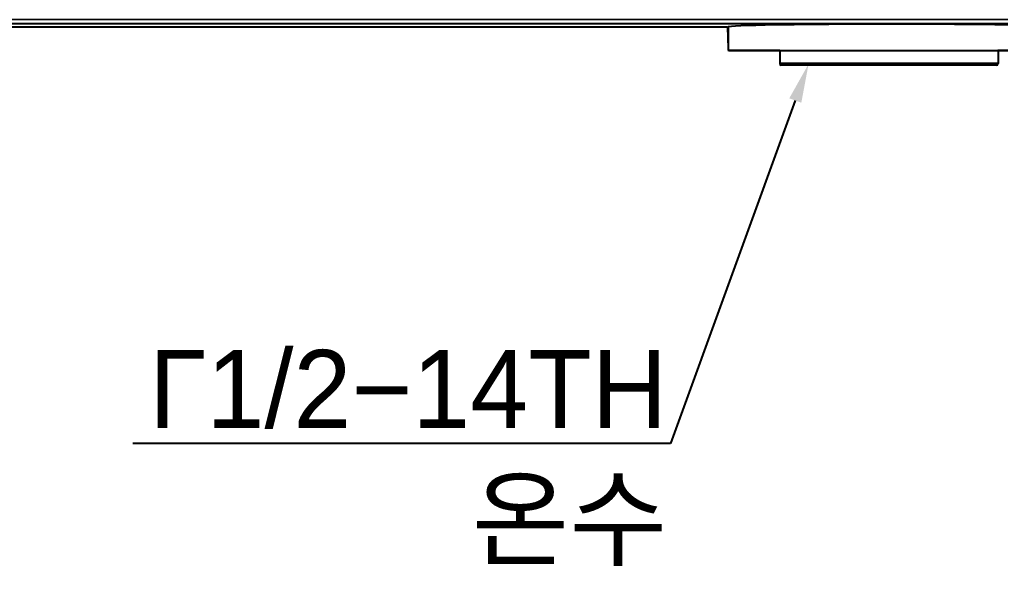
# Model space of a CAD drawing. Extents: x 4977 to 6105, y 0 to 827.
# Drawn here: x 5871.1 to 5996.9, y 274.8 to 347 of the extents above; entities that cross this region are included whole.
import ezdxf
from ezdxf import colors
from ezdxf.entities.mleader import LeaderData, LeaderLine
from ezdxf.math import Vec2, Vec3

# ---------------------------------------------------------------- set-up
doc = ezdxf.new("R2010")
doc.units = 0
doc.header["$LTSCALE"] = 10
doc.header["$MEASUREMENT"] = 0
doc.layers.get('0').update_dxf_attribs({"linetype": 'CONTINUOUS'})
doc.layers.add('1', color=7, linetype='CONTINUOUS')
doc.styles.get("Standard").update_dxf_attribs({"font": 'SYMBOL'})

msp = doc.modelspace()

# ---------------------------------------------------------------- linework, layer by layer
at = {"layer": '1', "color": 7, "linetype": 'Continuous', "lineweight": -3}
for p, q in [((6010.48, 346.97), (5833.37, 346.96)), ((5833.37, 346.46), (6010.48, 346.47)), ((5832.92, 346.02), (5962.02, 346.03)), ((5961.93, 346.02), (5832.93, 346.01)), ((5961.93, 346.02), (5962.02, 343.29)), ((5962.02, 346.03), (5962.02, 343.03)), ((5962.03, 343.03), (5962.03, 343.02)), ((5963.02, 343.02), (5962.03, 343.02)), ((5963.02, 343.02), (5963.02, 343.03)), ((5968.62, 343.03), (5968.62, 341.33)), ((5996.62, 343.03), (5996.62, 341.33)), ((5996.62, 341.33), (5968.62, 341.33)), ((5996.42, 341.13), (5968.82, 341.13))]:
    msp.add_line(p, q, dxfattribs=at)
for centre, start, end in [((5968.82, 341.33), 180, 270), ((5996.42, 341.33), 270, 0)]:
    msp.add_arc(centre, 0.2, start, end, dxfattribs=at)
for centre, major_axis, ratio, start_param, end_param in [((5982.92, 346.03), (20.9, 0), 0.01732, 1.570796, 3.141593), ((5982.92, 346.03), (20.9, 0), 0.01732, 0, 1.570796), ((5982.92, 343.03), (20.9, 0), 0.000135, 3.141593, 4.712389), ((5982.93, 343.02), (-19.9, 0), 0.000135, 5.514673, 6.283185), ((5982.92, 343.03), (20.9, 0), 0.000135, 4.712389, 6.283185), ((5982.93, 343.02), (-19.9, 0), 0.000135, 3.141593, 3.954087)]:
    msp.add_ellipse(centre, major_axis=major_axis, ratio=ratio, start_param=start_param, end_param=end_param, dxfattribs=at)

# ---------------------------------------------------------------- leaders
at = {"ltscale": 0.5}
ml = msp.add_multileader_mtext('Standard', dxfattribs=at)
ml.set_content('G1/2-14TH\\P온수', color=256)
ml.set_leader_properties(color=5)
ml.build(insert=Vec2(0, 0))
ml.multileader.update_dxf_attribs({"text_left_attachment_type": 6, "text_right_attachment_type": 6, "dogleg_length": 0.36, "arrow_head_size": 5})
ctx = ml.context
ctx.base_point, ctx.char_height, ctx.arrow_head_size, ctx.landing_gap_size, ctx.plane_origin = Vec3(5881.78, 292.58), 10, 5, 0.09, Vec3(5878.32, 239.14)
ctx.left_attachment, ctx.right_attachment, ctx.text_align_type = 6, 6, 2
notes = []
notes.append((ctx, [(1, (1, 1, 0), (5954.62, 292.58), (-1, 0), 0.36, [(0, [(5972.32, 341.29)], 0, [])])]))
ctx.mtext.insert, ctx.mtext.alignment, ctx.mtext.flow_direction = Vec3(5954.17, 304.58), 3, 5
for ctx, leaders in notes:
    for number, flags, end, landing, length, lines in leaders:
        leader = LeaderData()
        leader.index, (leader.has_last_leader_line, leader.has_dogleg_vector, leader.attachment_direction) = number, flags
        leader.last_leader_point, leader.dogleg_vector, leader.dogleg_length = Vec3(end), Vec3(landing), length
        for number, points, colour, breaks in lines:
            line = LeaderLine()
            line.index, line.vertices, line.color, line.breaks = number, Vec3.list(points), colors.encode_raw_color(colour), breaks
            leader.lines.append(line)
        ctx.leaders.append(leader)

doc.saveas('drawing.dxf')
